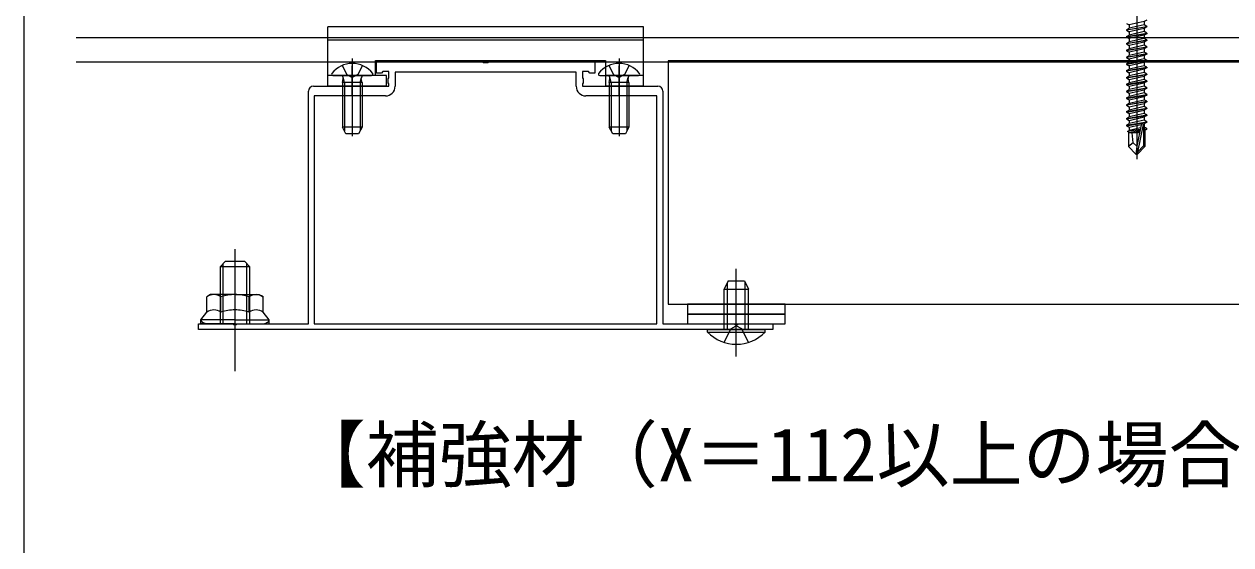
# Model space of a CAD drawing. Units: millimetres, scale not verified. Extents: x -875 to 875, y -1304 to 1297.
# Drawn here: x -394.8 to -146.9, y -863.8 to -756.8 of the extents above; entities that cross this region are included whole.
import ezdxf
from ezdxf.enums import TextEntityAlignment as Align

# ---------------------------------------------------------------- set-up
doc = ezdxf.new("R2010")
doc.units = ezdxf.units.MM
doc.header["$LTSCALE"] = 8
for name, color, linetype in [('0-2_USER1', 3, 'Continuous'), ('0-3_YKK_11', 7, 'Continuous'), ('0-5_YKK_12', 2, 'Continuous'), ('0-6_YKK_13', 4, 'Continuous')]:
    doc.layers.add(name, color=color, linetype=linetype)
doc.styles.add('ＭＳ ゴシック', font='')
doc.styles.get('ＭＳ ゴシック').set_extended_font_data('MS Gothic')

msp = doc.modelspace()

# ---------------------------------------------------------------- linework, layer by layer
at = {"layer": '0-3_YKK_11'}
for points in [[(-335.36, -769.562), (-319.86, -769.562), (-319.86, -769.087), (-319.973, -768.852), (-319.973, -768.072), (-319.86, -767.838), (-319.86, -766.562), (-321.06, -766.562), (-321.36, -766.862), (-322.36, -766.862), (-322.36, -764.562), (-300.631, -764.562), (-300.439, -764.705), (-299.481, -764.705), (-299.289, -764.562), (-277.56, -764.562), (-277.56, -766.862), (-278.56, -766.862), (-278.86, -766.562), (-280.06, -766.562), (-280.06, -767.838), (-279.948, -768.072), (-279.948, -768.852), (-280.06, -769.087), (-280.06, -769.562), (-264.56, -769.562)], [(-281.36, -769.562), (-281.36, -766.662), (-318.56, -766.662), (-318.56, -769.562)], [(-240.96, -819.562), (-358.96, -819.562), (-358.96, -818.362), (-351.918, -818.362), (-351.735, -818.482), (-351.185, -818.482), (-351.002, -818.362), (-336.36, -818.362), (-336.36, -770.562)], [(-263.56, -770.562), (-263.56, -818.362), (-248.918, -818.362), (-248.735, -818.482), (-248.185, -818.482), (-248.002, -818.362), (-240.96, -818.362), (-240.96, -819.562)], [(-335.16, -818.362), (-264.76, -818.362), (-264.76, -771.562), (-279.36, -771.562)], [(-320.56, -771.562), (-335.16, -771.562), (-335.16, -818.362)]]:
    msp.add_lwpolyline(points, dxfattribs=at)
for centre, radius, start, end in [((-335.36, -770.562), 1, 90, 180), ((-320.56, -769.562), 2, 270, 0), ((-279.36, -769.562), 2, 180, 270), ((-264.56, -770.562), 1, 0, 90)]:
    msp.add_arc(centre, radius, start, end, dxfattribs=at)
at = {"layer": '0-5_YKK_12'}
for p, q in [((-384.096, -759.562), (50.821, -759.562)), ((-384.096, -764.562), (50.821, -764.562))]:
    msp.add_line(p, q, dxfattribs=at)
for points in [[(-394.777, -681.098), (58.525, -681.098), (58.525, -866.396), (-394.777, -866.396)], [(-262.46, -814.362), (-69.96, -814.362), (-69.96, -764.362), (-262.46, -764.362)]]:
    msp.add_lwpolyline(points, close=True, dxfattribs=at)
at = {"layer": '0-6_YKK_13'}
for p, q in [((-166.21, -722.512), (-166.21, -784.512)), ((-267.56, -757.362), (-332.36, -757.362)), ((-332.36, -759.968), (-332.36, -757.362)), ((-267.56, -759.968), (-267.56, -757.362)), ((-168.31, -756.662), (-167.76, -756.98)), ((-168.31, -757.962), (-164.11, -757.262)), ((-164.11, -757.362), (-168.31, -758.062)), ((-168.31, -757.962), (-167.76, -757.644)), ((-168.31, -757.962), (-168.31, -758.062)), ((-168.31, -758.062), (-167.76, -758.38)), ((-164.66, -756.944), (-167.76, -757.644)), ((-167.76, -756.98), (-167.76, -757.644)), ((-164.66, -758.344), (-167.76, -759.044)), ((-167.76, -758.38), (-167.76, -759.044)), ((-164.66, -756.28), (-164.66, -756.944)), ((-164.11, -757.262), (-164.66, -756.944)), ((-164.66, -757.68), (-164.66, -758.344)), ((-164.11, -758.662), (-164.66, -758.344)), ((-164.11, -757.262), (-164.11, -757.362)), ((-332.36, -760.045), (-332.36, -759.968)), ((-332.36, -760.062), (-332.36, -760.045)), ((-332.36, -760.062), (-267.56, -760.062)), ((-332.36, -767.062), (-332.36, -760.062)), ((-267.56, -760.045), (-267.56, -759.968)), ((-267.56, -760.062), (-267.56, -760.045)), ((-267.56, -767.062), (-267.56, -760.062)), ((-168.31, -759.362), (-164.11, -758.662)), ((-164.11, -758.762), (-168.31, -759.462)), ((-168.31, -759.362), (-167.76, -759.044)), ((-168.31, -759.362), (-168.31, -759.462)), ((-168.31, -759.462), (-167.76, -759.78)), ((-168.31, -760.762), (-164.11, -760.062)), ((-164.11, -760.162), (-168.31, -760.862)), ((-168.31, -760.762), (-167.76, -760.444)), ((-168.31, -760.762), (-168.31, -760.862)), ((-168.31, -760.862), (-167.76, -761.18)), ((-164.66, -759.744), (-167.76, -760.444)), ((-167.76, -759.78), (-167.76, -760.444)), ((-164.66, -759.08), (-164.66, -759.744)), ((-164.11, -760.062), (-164.66, -759.744)), ((-164.66, -760.48), (-164.66, -761.144)), ((-164.11, -758.662), (-164.11, -758.762)), ((-164.11, -760.062), (-164.11, -760.162)), ((-168.31, -762.162), (-164.11, -761.462)), ((-164.11, -761.562), (-168.31, -762.262)), ((-168.31, -762.162), (-167.76, -761.844)), ((-168.31, -762.162), (-168.31, -762.262)), ((-168.31, -762.262), (-167.76, -762.58)), ((-168.31, -763.562), (-164.11, -762.862)), ((-164.11, -762.962), (-168.31, -763.662)), ((-168.31, -763.562), (-167.76, -763.244)), ((-168.31, -763.562), (-168.31, -763.662)), ((-164.66, -761.144), (-167.76, -761.844)), ((-167.76, -761.18), (-167.76, -761.844)), ((-164.66, -762.544), (-167.76, -763.244)), ((-167.76, -762.58), (-167.76, -763.244)), ((-164.11, -761.462), (-164.66, -761.144)), ((-164.66, -761.88), (-164.66, -762.544)), ((-164.11, -762.862), (-164.66, -762.544)), ((-164.66, -763.28), (-164.66, -763.944)), ((-164.11, -761.462), (-164.11, -761.562)), ((-164.11, -762.862), (-164.11, -762.962)), ((-329.435, -765.285), (-328.505, -767.15)), ((-327.36, -763.862), (-327.36, -779.825)), ((-327.36, -771.562), (-327.36, -765.362)), ((-325.285, -765.285), (-326.215, -767.15)), ((-322.56, -764.262), (-275.36, -764.262)), ((-322.56, -767.062), (-322.56, -764.262)), ((-275.36, -764.262), (-275.36, -767.062)), ((-274.635, -765.285), (-273.705, -767.15)), ((-272.56, -763.862), (-272.56, -779.825)), ((-272.56, -771.562), (-272.56, -765.362)), ((-270.485, -765.285), (-271.415, -767.15)), ((-168.31, -763.662), (-167.76, -763.98)), ((-168.31, -764.962), (-164.11, -764.262)), ((-164.11, -764.362), (-168.31, -765.062)), ((-168.31, -764.962), (-167.76, -764.644)), ((-168.31, -764.962), (-168.31, -765.062)), ((-168.31, -765.062), (-167.76, -765.38)), ((-168.31, -766.362), (-164.11, -765.662)), ((-164.11, -765.762), (-168.31, -766.462)), ((-168.31, -766.362), (-167.76, -766.044)), ((-164.66, -763.944), (-167.76, -764.644)), ((-167.76, -763.98), (-167.76, -764.644)), ((-164.66, -765.344), (-167.76, -766.044)), ((-167.76, -765.38), (-167.76, -766.044)), ((-164.11, -764.262), (-164.66, -763.944)), ((-164.66, -764.68), (-164.66, -765.344)), ((-164.11, -765.662), (-164.66, -765.344)), ((-164.11, -764.262), (-164.11, -764.362)), ((-164.11, -765.662), (-164.11, -765.762)), ((-332.36, -767.362), (-332.36, -767.062)), ((-320.36, -767.362), (-332.36, -767.362)), ((-332.36, -768.362), (-332.36, -767.362)), ((-332.36, -768.562), (-332.36, -768.362)), ((-331.336, -767.362), (-323.385, -767.362)), ((-329.36, -768.762), (-329.216, -767.95)), ((-328.981, -768.762), (-329.221, -767.747)), ((-328.505, -767.15), (-327.36, -767.759)), ((-326.215, -767.15), (-327.36, -767.759)), ((-325.739, -768.762), (-325.499, -767.747)), ((-325.36, -768.762), (-325.505, -767.95)), ((-322.56, -767.362), (-322.56, -767.062)), ((-320.36, -768.362), (-320.36, -767.362)), ((-320.36, -768.562), (-320.36, -768.362)), ((-276.536, -767.362), (-268.585, -767.362)), ((-275.36, -767.062), (-275.36, -767.362)), ((-275.36, -768.362), (-275.36, -768.562)), ((-274.56, -768.762), (-274.416, -767.95)), ((-274.181, -768.762), (-274.421, -767.747)), ((-273.705, -767.15), (-272.56, -767.759)), ((-271.415, -767.15), (-272.56, -767.759)), ((-270.939, -768.762), (-270.699, -767.747)), ((-270.56, -768.762), (-270.705, -767.95)), ((-267.56, -767.362), (-267.56, -767.062)), ((-267.56, -768.562), (-267.56, -768.362)), ((-168.31, -766.362), (-168.31, -766.462)), ((-168.31, -766.462), (-167.76, -766.78)), ((-168.31, -767.762), (-164.11, -767.062)), ((-168.31, -767.862), (-164.11, -767.162)), ((-168.31, -767.762), (-167.76, -767.444)), ((-168.31, -767.762), (-168.31, -767.862)), ((-168.31, -767.862), (-167.76, -768.18)), ((-168.31, -769.162), (-164.11, -768.462)), ((-164.66, -766.744), (-167.76, -767.444)), ((-167.76, -766.78), (-167.76, -767.444)), ((-167.76, -768.18), (-164.66, -767.48)), ((-164.66, -768.144), (-167.76, -768.844)), ((-167.76, -768.18), (-167.76, -768.844)), ((-164.66, -766.08), (-164.66, -766.744)), ((-164.11, -767.062), (-164.66, -766.744)), ((-164.11, -767.162), (-164.66, -767.48)), ((-164.66, -767.48), (-164.66, -768.144)), ((-164.11, -768.462), (-164.66, -768.144)), ((-164.11, -767.062), (-164.11, -767.162)), ((-164.11, -768.462), (-164.11, -768.562)), ((-325.36, -768.762), (-329.36, -768.762)), ((-329.36, -768.762), (-329.36, -777.962)), ((-328.981, -768.762), (-328.981, -778.72)), ((-325.739, -768.762), (-325.739, -778.72)), ((-325.36, -768.762), (-325.36, -777.962)), ((-320.36, -769.562), (-320.36, -768.562)), ((-275.36, -768.562), (-275.36, -769.562)), ((-267.56, -769.562), (-275.36, -769.562)), ((-270.56, -768.762), (-274.56, -768.762)), ((-274.56, -768.762), (-274.56, -777.962)), ((-274.181, -768.762), (-274.181, -778.72)), ((-270.939, -768.762), (-270.939, -778.72)), ((-270.56, -768.762), (-270.56, -777.962)), ((-267.56, -769.562), (-267.56, -768.562)), ((-168.31, -769.262), (-164.11, -768.562)), ((-168.31, -769.162), (-167.76, -768.844)), ((-168.31, -769.162), (-168.31, -769.262)), ((-168.31, -769.262), (-167.76, -769.58)), ((-168.31, -770.562), (-164.11, -769.862)), ((-168.31, -770.662), (-164.11, -769.962)), ((-168.31, -770.562), (-167.76, -770.244)), ((-168.31, -770.562), (-168.31, -770.662)), ((-168.31, -770.662), (-167.76, -770.98)), ((-167.76, -769.58), (-164.66, -768.88)), ((-164.66, -769.544), (-167.76, -770.244)), ((-167.76, -769.58), (-167.76, -770.244)), ((-167.76, -770.98), (-164.66, -770.28)), ((-164.66, -770.944), (-167.76, -771.644)), ((-167.76, -770.98), (-167.76, -771.644)), ((-164.11, -768.562), (-164.66, -768.88)), ((-164.66, -768.88), (-164.66, -769.544)), ((-164.11, -769.862), (-164.66, -769.544)), ((-164.11, -769.962), (-164.66, -770.28)), ((-164.66, -770.28), (-164.66, -770.944)), ((-164.11, -771.262), (-164.66, -770.944)), ((-164.11, -769.862), (-164.11, -769.962)), ((-168.31, -771.962), (-164.11, -771.262)), ((-168.31, -772.062), (-164.11, -771.362)), ((-168.31, -771.962), (-167.76, -771.644)), ((-168.31, -771.962), (-168.31, -772.062)), ((-168.31, -772.062), (-167.76, -772.38)), ((-168.31, -773.362), (-164.11, -772.662)), ((-164.11, -772.762), (-168.31, -773.462)), ((-168.31, -773.362), (-167.76, -773.044)), ((-168.31, -773.362), (-168.31, -773.462)), ((-168.31, -773.462), (-167.76, -773.78)), ((-167.76, -772.38), (-164.66, -771.68)), ((-167.76, -773.044), (-164.66, -772.344)), ((-167.76, -772.38), (-167.76, -773.044)), ((-167.76, -773.78), (-164.66, -773.08)), ((-164.11, -771.362), (-164.66, -771.68)), ((-164.66, -771.68), (-164.66, -772.344)), ((-164.11, -772.662), (-164.66, -772.344)), ((-164.11, -772.762), (-164.66, -773.08)), ((-164.66, -773.08), (-164.66, -773.744)), ((-164.11, -771.262), (-164.11, -771.362)), ((-164.11, -772.662), (-164.11, -772.762)), ((-168.31, -774.762), (-164.11, -774.062)), ((-168.31, -774.862), (-164.11, -774.162)), ((-168.31, -774.762), (-167.76, -774.444)), ((-168.31, -774.762), (-168.31, -774.862)), ((-168.31, -774.862), (-167.76, -775.18)), ((-168.31, -776.162), (-164.11, -775.462)), ((-168.31, -776.262), (-164.11, -775.562)), ((-168.31, -776.162), (-167.76, -775.844)), ((-164.66, -773.744), (-167.76, -774.444)), ((-167.76, -773.78), (-167.76, -774.444)), ((-167.76, -775.18), (-164.66, -774.48)), ((-164.66, -775.144), (-167.76, -775.844)), ((-167.76, -775.18), (-167.76, -775.844)), ((-167.76, -776.58), (-164.66, -775.88)), ((-164.11, -774.062), (-164.66, -773.744)), ((-164.11, -774.162), (-164.66, -774.48)), ((-164.66, -774.48), (-164.66, -775.144)), ((-164.11, -775.462), (-164.66, -775.144)), ((-164.11, -775.562), (-164.66, -775.88)), ((-164.66, -775.88), (-164.66, -776.544)), ((-164.11, -774.062), (-164.11, -774.162)), ((-164.11, -775.462), (-164.11, -775.562)), ((-325.36, -777.962), (-329.36, -777.962)), ((-328.66, -779.362), (-329.36, -777.962)), ((-325.36, -777.962), (-326.06, -779.362)), ((-270.56, -777.962), (-274.56, -777.962)), ((-273.86, -779.362), (-274.56, -777.962)), ((-270.56, -777.962), (-271.26, -779.362)), ((-168.31, -776.162), (-168.31, -776.262)), ((-168.31, -776.262), (-167.76, -776.58)), ((-168.31, -777.562), (-164.11, -776.862)), ((-168.31, -777.662), (-164.11, -776.962)), ((-168.31, -777.562), (-167.76, -777.244)), ((-168.31, -777.562), (-168.31, -777.662)), ((-168.31, -777.662), (-167.76, -777.98)), ((-165.489, -778.415), (-168.11, -778.847)), ((-164.66, -776.544), (-167.76, -777.244)), ((-167.76, -776.58), (-167.76, -777.244)), ((-167.76, -777.98), (-165.26, -777.415)), ((-167.76, -777.98), (-167.76, -778.644)), ((-165.428, -778.118), (-167.76, -778.644)), ((-165.301, -777.505), (-166.21, -781.89)), ((-164.878, -777.389), (-166.06, -783.088)), ((-164.939, -777.343), (-164.66, -777.28)), ((-164.81, -777.56), (-164.81, -781.838)), ((-164.66, -777.944), (-164.81, -777.978)), ((-164.21, -778.204), (-164.81, -778.303)), ((-164.21, -778.42), (-164.81, -778.536)), ((-164.11, -776.862), (-164.66, -776.544)), ((-164.11, -776.962), (-164.66, -777.28)), ((-164.66, -777.28), (-164.66, -777.944)), ((-164.21, -778.204), (-164.66, -777.944)), ((-164.21, -778.204), (-164.21, -778.42)), ((-164.11, -776.862), (-164.11, -776.962)), ((-326.06, -779.362), (-328.66, -779.362)), ((-271.26, -779.362), (-273.86, -779.362)), ((-168.11, -778.847), (-167.76, -778.644)), ((-167.91, -778.941), (-168.11, -778.847)), ((-167.91, -778.941), (-167.91, -781.962)), ((-165.634, -779.112), (-167.91, -779.112)), ((-165.544, -778.679), (-167.773, -779.112)), ((-165.588, -778.889), (-166.575, -779.112)), ((-164.51, -779.112), (-164.81, -779.112)), ((-164.51, -778.593), (-164.51, -781.962)), ((-166.953, -781.159), (-167.91, -781.962)), ((-166.36, -783.512), (-167.91, -781.962)), ((-166.21, -781.89), (-166.36, -783.512)), ((-166.21, -781.89), (-166.21, -783.512)), ((-164.81, -781.838), (-166.06, -783.088)), ((-166.06, -783.512), (-164.51, -781.962)), ((-166.06, -783.088), (-166.06, -783.512)), ((-164.81, -781.838), (-164.51, -781.962)), ((-166.36, -783.512), (-166.06, -783.512)), ((-351.46, -803.062), (-351.46, -828.062)), ((-354.46, -806.562), (-353.46, -805.562)), ((-349.46, -805.562), (-353.46, -805.562)), ((-348.46, -806.562), (-349.46, -805.562)), ((-354.46, -806.562), (-348.46, -806.562)), ((-354.46, -818.362), (-354.46, -806.562)), ((-353.92, -818.362), (-353.92, -806.022)), ((-349, -818.362), (-349, -806.022)), ((-348.46, -806.562), (-348.46, -818.362)), ((-248.46, -825.062), (-248.46, -807.062)), ((-250.16, -809.562), (-250.96, -811.262)), ((-250.306, -819.562), (-250.306, -809.872)), ((-250.16, -809.562), (-246.76, -809.562)), ((-246.76, -809.562), (-245.96, -811.262)), ((-246.615, -819.562), (-246.615, -809.872)), ((-356.46, -812.362), (-357.234, -812.809)), ((-357.234, -815.962), (-357.234, -812.809)), ((-351.46, -812.362), (-356.46, -812.362)), ((-354.347, -815.962), (-354.347, -812.809)), ((-351.46, -812.362), (-346.46, -812.362)), ((-348.573, -815.962), (-348.573, -812.809)), ((-346.46, -812.362), (-345.687, -812.809)), ((-345.687, -815.962), (-345.687, -812.809)), ((-245.96, -819.562), (-245.96, -811.262)), ((-358.46, -818.362), (-358.46, -817.562)), ((-344.46, -818.362), (-344.46, -817.562)), ((-351.46, -818.362), (-358.46, -818.362)), ((-351.46, -818.362), (-344.46, -818.362)), ((-254.36, -820.071), (-254.36, -819.562)), ((-254.36, -819.562), (-242.56, -819.562))]:
    msp.add_line(p, q, dxfattribs=at)
for points in [[(-164.11, -755.962), (-164.66, -756.28), (-167.76, -756.98)], [(-164.11, -757.362), (-164.66, -757.68), (-167.76, -758.38)], [(-164.11, -758.762), (-164.66, -759.08), (-167.76, -759.78)], [(-164.11, -760.162), (-164.66, -760.48), (-167.76, -761.18)], [(-164.11, -761.562), (-164.66, -761.88), (-167.76, -762.58)], [(-164.11, -762.962), (-164.66, -763.28), (-167.76, -763.98)], [(-164.11, -764.362), (-164.66, -764.68), (-167.76, -765.38)], [(-164.11, -765.762), (-164.66, -766.08), (-167.76, -766.78)], [(-267.56, -768.362), (-267.56, -767.362), (-275.36, -767.362), (-275.36, -768.362)], [(-320.36, -769.562), (-332.36, -769.562), (-332.36, -768.562)], [(-164.21, -778.42), (-164.66, -778.68), (-164.81, -778.713)], [(-166.21, -781.89), (-166.953, -781.159), (-167.11, -779.112)], [(-250.96, -819.562), (-250.96, -811.262), (-245.96, -811.262)], [(-351.46, -817.562), (-358.46, -817.562), (-357.234, -815.962)], [(-351.46, -817.562), (-344.46, -817.562), (-345.687, -815.962)], [(-254.36, -820.071), (-242.56, -820.071), (-242.56, -819.562)], [(-250.96, -822.173), (-249.605, -819.395), (-248.46, -818.786)], [(-245.96, -822.173), (-247.315, -819.395), (-248.46, -818.786)]]:
    msp.add_lwpolyline(points, dxfattribs=at)
for points in [[(-238.46, -814.362), (-258.46, -814.362), (-258.46, -816.362), (-238.46, -816.362)], [(-238.46, -816.362), (-258.46, -816.362), (-258.46, -818.362), (-238.46, -818.362)]]:
    msp.add_lwpolyline(points, close=True, dxfattribs=at)
for centre, radius, start, end in [((-327.36, -770.162), 5.3, 37.71409, 142.28591), ((-272.56, -770.162), 5.3, 37.71409, 142.28591), ((-331.336, -767.088), 0.274, 142.28591, 270), ((-329.708, -767.862), 0.5, 349.90904, 90), ((-325.013, -767.862), 0.5, 90, 190.09096), ((-323.385, -767.088), 0.274, 270, 37.71409), ((-276.536, -767.088), 0.274, 142.28591, 270), ((-274.908, -767.862), 0.5, 349.90904, 90), ((-270.213, -767.862), 0.5, 90, 190.09096), ((-268.585, -767.088), 0.274, 270, 37.71409), ((-165.059, -777.56), 0.248, 0, 167.19096), ((-355.79, -814.918), 2.556, 55.61575, 124.38425), ((-351.46, -821.915), 9.553, 90, 107.58795), ((-351.46, -821.915), 9.553, 72.41205, 90), ((-347.13, -814.918), 2.556, 55.61575, 124.38425), ((-355.79, -818.071), 2.556, 55.61575, 124.38425), ((-351.46, -825.069), 9.553, 90, 107.58795), ((-351.46, -825.069), 9.553, 72.41205, 90), ((-347.13, -818.071), 2.556, 55.61575, 124.38425), ((-248.46, -814.33), 8.232, 224.2189, 315.7811)]:
    msp.add_arc(centre, radius, start, end, dxfattribs=at)
for centre, start_param, end_param in [((-356.96, -817.562), 6.2831853, 7.8539816), ((-345.96, -817.562), 1.5707963, 3.1415927)]:
    msp.add_ellipse(centre, major_axis=(-1.5, 0), ratio=0.533333, start_param=start_param, end_param=end_param, dxfattribs=at)

# ---------------------------------------------------------------- texts
at = {"layer": '0-2_USER1', "style": 'ＭＳ ゴシック'}
msp.add_text('【補強材（X＝112以上の場合）取付図】', height=11, dxfattribs=at).set_placement((-339.611, -854.041), align=Align.BOTTOM_LEFT)

doc.saveas('drawing.dxf')
